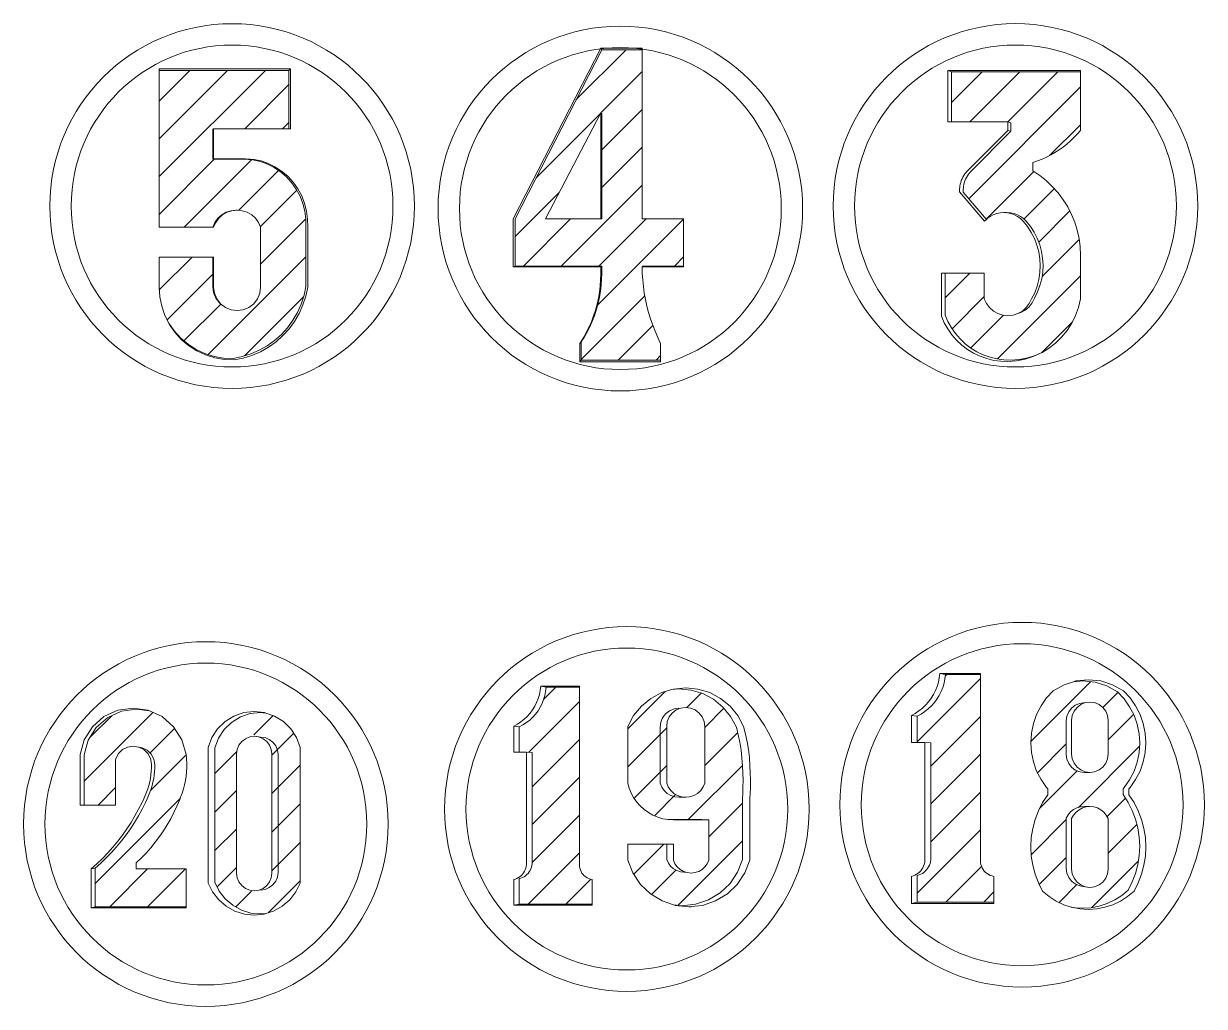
# Model space of a CAD drawing. Header units: inches. Extents: x -241 to 4575, y -126 to 1063.
# Drawn here: x 750.5 to 801.4, y 669.4 to 711.8 of the extents above; entities that cross this region are included whole.
import ezdxf

# ---------------------------------------------------------------- set-up
doc = ezdxf.new("R2010")
doc.units = ezdxf.units.IN
doc.header["$MEASUREMENT"] = 0
pattern_1 = [(45, (81.5447, 1249.3247), (-0.8148213, 0.8148213), [])]
pattern_2 = [(45, (81.5447, 1249.3247), (-0.8148213, 0.8148213), [])]

msp = doc.modelspace()

# ---------------------------------------------------------------- hatches: boundary and pattern name
at = {"lineweight": 20}
h = msp.add_hatch(dxfattribs=at)
h.set_pattern_fill('ANSI31', color=256, scale=9.218651)
h.set_pattern_definition(pattern_1)
h.paths.add_polyline_path([(777.204, 710.656), (775.462, 710.656), (771.724, 703.375), (771.724, 701.333), (775.462, 701.333), (775.463, 701.028), (775.457, 700.766), (775.438, 700.505), (775.407, 700.245), (775.363, 699.988), (775.307, 699.732), (775.238, 699.48), (775.157, 699.231), (775.064, 698.987), (774.959, 698.747), (774.843, 698.513), (774.715, 698.284), (774.577, 698.062), (774.577, 697.275), (777.999, 697.275), (777.999, 698.002), (777.875, 698.26), (777.76, 698.521), (777.657, 698.787), (777.563, 699.057), (777.48, 699.331), (777.408, 699.607), (777.347, 699.886), (777.296, 700.167), (777.256, 700.45), (777.228, 700.734), (777.21, 701.019), (777.203, 701.333), (778.992, 701.333), (778.992, 703.368), (777.204, 703.368)])
h.paths.add_polyline_path([(775.415, 707.938), (775.462, 707.901), (775.462, 703.375), (775.415, 703.368), (773.031, 703.368)], flags=16)
h = msp.add_hatch(dxfattribs=at)
h.set_pattern_fill('ANSI31', color=256, scale=9.218651)
h.set_pattern_definition(pattern_2)
h.paths.add_polyline_path([(762.088, 704.933), (761.856, 705.186), (761.593, 705.409), (761.306, 705.597), (760.997, 705.749), (760.729, 705.842), (760.417, 705.907), (760.048, 705.933), (758.693, 705.933), (758.693, 707.245), (761.978, 707.245), (761.978, 709.766), (756.378, 709.766), (756.378, 703.013), (758.693, 703.013), (758.783, 703.215), (758.912, 703.393), (759.076, 703.541), (759.267, 703.651), (759.477, 703.72), (759.719, 703.745), (759.964, 703.719), (760.176, 703.651), (760.369, 703.539), (760.534, 703.39), (760.665, 703.209), (760.756, 703.006), (760.756, 700.425), (760.721, 700.163), (760.62, 699.918), (760.459, 699.708), (760.249, 699.547), (760.005, 699.446), (759.742, 699.412), (759.48, 699.446), (759.235, 699.547), (759.005, 699.724), (758.827, 699.956), (758.727, 700.198), (758.693, 700.458), (758.693, 701.715), (756.378, 701.715), (756.378, 700.425), (756.406, 700.008), (756.489, 699.598), (756.611, 699.247), (756.798, 698.877), (757.032, 698.536), (757.31, 698.228), (757.626, 697.961), (757.974, 697.737), (758.35, 697.562), (758.745, 697.439), (759.154, 697.369), (759.568, 697.355), (759.954, 697.431), (760.33, 697.547), (760.692, 697.703), (761.036, 697.897), (761.356, 698.125), (761.651, 698.387), (761.916, 698.678), (762.149, 698.996), (762.346, 699.337), (762.507, 699.697), (762.628, 700.072), (762.708, 700.458), (762.708, 703.013), (762.707, 703.357), (762.663, 703.698), (762.578, 704.031), (762.453, 704.351), (762.288, 704.653)])
h = msp.add_hatch(dxfattribs=at)
h.set_pattern_fill('ANSI31', color=256, scale=9.218651)
h.set_pattern_definition(pattern_1)
h.paths.add_polyline_path([(796.098, 709.703), (790.535, 709.703), (790.535, 707.548), (792.961, 707.548), (793.093, 707.511), (793.093, 707.145), (791.377, 705.413), (791.27, 705.289), (791.223, 705.221), (791.181, 705.151), (791.144, 705.078), (791.112, 705.003), (791.086, 704.925), (791.065, 704.846), (791.049, 704.766), (791.035, 704.602), (791.036, 704.521), (792.044, 703.345), (792.077, 703.377), (792.204, 703.468), (792.341, 703.541), (792.488, 703.595), (792.64, 703.627), (792.795, 703.638), (792.929, 703.638), (793.083, 703.627), (793.234, 703.595), (793.379, 703.543), (793.515, 703.47), (793.64, 703.38), (793.751, 703.273), (793.938, 703.042), (794.101, 702.793), (794.236, 702.528), (794.344, 702.251), (794.421, 701.964), (794.469, 701.67), (794.486, 701.374), (794.471, 701.077), (794.426, 700.783), (794.351, 700.495), (794.245, 700.217), (794.112, 699.951), (794.017, 699.754), (793.884, 699.581), (793.719, 699.438), (793.528, 699.331), (793.401, 699.289), (793.191, 699.222), (792.971, 699.2), (792.752, 699.222), (792.541, 699.289), (792.349, 699.396), (792.182, 699.541), (792.048, 699.716), (791.952, 699.914), (791.952, 701.021), (790.267, 701.021), (790.267, 699.22), (790.387, 698.94), (790.535, 698.673), (790.71, 698.423), (790.91, 698.192), (791.132, 697.983), (791.375, 697.798), (791.636, 697.639), (791.911, 697.507), (792.199, 697.405), (792.495, 697.332), (792.798, 697.291), (793.103, 697.28), (793.47, 697.311), (793.832, 697.383), (794.183, 697.496), (794.442, 697.613), (794.721, 697.78), (795.016, 698.007), (795.284, 698.266), (795.52, 698.554), (795.722, 698.867), (795.887, 699.201), (796.013, 699.552), (796.098, 699.914), (796.098, 701.799), (796.082, 702.162), (796.036, 702.522), (795.958, 702.877), (795.851, 703.224), (795.715, 703.56), (795.55, 703.884), (795.358, 704.192), (795.141, 704.483), (794.899, 704.754), (794.635, 705.003), (794.351, 705.229), (794.049, 705.43), (794.049, 705.799), (794.247, 705.865), (794.442, 705.94), (794.632, 706.026), (794.819, 706.12), (795, 706.224), (795.176, 706.336), (795.347, 706.457), (795.511, 706.586), (795.668, 706.724), (795.819, 706.868), (795.962, 707.02), (796.098, 707.179)])
h = msp.add_hatch(dxfattribs=at)
h.set_pattern_fill('ANSI31', color=256, scale=9.218651)
h.set_pattern_definition(pattern_2)
h.paths.add_polyline_path([(792.212, 675.076), (792.139, 675.111), (792.071, 675.154), (792.008, 675.205), (791.951, 675.263), (791.902, 675.327), (791.861, 675.397), (791.828, 675.471), (791.805, 675.548), (791.79, 675.628), (791.785, 675.708), (791.785, 683.731), (790.28, 683.731), (790.258, 683.543), (790.219, 683.358), (790.165, 683.178), (790.095, 683.002), (790.011, 682.834), (789.912, 682.673), (789.799, 682.521), (789.674, 682.38), (789.537, 682.25), (789.389, 682.133), (789.231, 682.029), (789.065, 681.939), (789.065, 680.802), (789.393, 680.802), (789.643, 680.784), (789.643, 675.74), (789.632, 675.662), (789.614, 675.586), (789.587, 675.512), (789.553, 675.441), (789.511, 675.374), (789.463, 675.312), (789.409, 675.255), (789.349, 675.204), (789.283, 675.16), (789.214, 675.123), (789.141, 675.094), (789.065, 675.072), (789.065, 673.918), (792.368, 673.918), (792.368, 675.034), (792.289, 675.05)])
h = msp.add_hatch(dxfattribs=at)
h.set_pattern_fill('ANSI31', color=256, scale=9.218651)
h.set_pattern_definition(pattern_2)
h.paths.add_polyline_path([(774.905, 674.939), (774.835, 674.972), (774.77, 675.013), (774.71, 675.061), (774.656, 675.116), (774.609, 675.177), (774.57, 675.244), (774.539, 675.314), (774.516, 675.388), (774.503, 675.464), (774.498, 675.541), (774.498, 683.181), (773.064, 683.181), (773.043, 683.003), (773.006, 682.827), (772.955, 682.654), (772.888, 682.487), (772.808, 682.327), (772.713, 682.174), (772.606, 682.029), (772.487, 681.895), (772.356, 681.771), (772.215, 681.66), (772.065, 681.56), (771.907, 681.475), (771.907, 680.392), (772.22, 680.392), (772.457, 680.375), (772.457, 675.571), (772.447, 675.497), (772.429, 675.424), (772.404, 675.353), (772.372, 675.286), (772.332, 675.222), (772.286, 675.163), (772.234, 675.109), (772.177, 675.061), (772.115, 675.019), (772.049, 674.984), (771.979, 674.956), (771.907, 674.935), (771.907, 673.835), (775.053, 673.835), (775.053, 674.898), (774.978, 674.914)])
h = msp.add_hatch(dxfattribs=at)
h.set_pattern_fill('ANSI31', color=256, scale=9.218651)
h.set_pattern_definition(pattern_2)
h.paths.add_polyline_path([(797.934, 678.807), (797.982, 678.858), (798.218, 679.197), (798.407, 679.564), (798.544, 679.954), (798.627, 680.358), (798.655, 680.77), (798.627, 681.182), (798.544, 681.586), (798.407, 681.976), (798.218, 682.343), (797.982, 682.681), (797.701, 682.985), (797.237, 683.246), (796.729, 683.407), (796.199, 683.461), (795.798, 683.42), (795.389, 683.291), (794.92, 683.027), (794.637, 682.721), (794.399, 682.379), (794.208, 682.008), (794.07, 681.615), (793.985, 681.206), (793.957, 680.79), (793.985, 680.374), (794.07, 679.966), (794.208, 679.573), (794.399, 679.202), (794.637, 678.86), (794.685, 678.808), (794.685, 678.553), (794.468, 678.218), (794.287, 677.862), (794.144, 677.489), (794.04, 677.103), (793.978, 676.708), (793.957, 676.309), (793.978, 675.91), (794.04, 675.516), (794.144, 675.13), (794.287, 674.757), (794.468, 674.4), (794.745, 674.167), (795.049, 673.97), (795.376, 673.814), (795.691, 673.71), (795.841, 673.681), (796.199, 673.658), (796.557, 673.681), (796.909, 673.749), (797.25, 673.862), (797.574, 674.016), (797.875, 674.211), (798.149, 674.442), (798.329, 674.795), (798.47, 675.164), (798.573, 675.547), (798.634, 675.937), (798.655, 676.333), (798.634, 676.728), (798.573, 677.119), (798.47, 677.501), (798.329, 677.87), (798.149, 678.223), (797.934, 678.555)])
h.paths.add_polyline_path([(796.829, 677.981), (796.976, 677.905), (797.105, 677.802), (797.213, 677.677), (797.294, 677.533), (797.294, 675.347), (797.267, 675.144), (797.189, 674.954), (797.064, 674.79), (796.9, 674.665), (796.71, 674.587), (796.507, 674.56), (796.303, 674.587), (796.065, 674.627), (795.877, 674.705), (795.716, 674.829), (795.592, 674.99), (795.514, 675.178), (795.487, 675.38), (795.487, 677.545), (795.568, 677.687), (795.675, 677.811), (795.803, 677.913), (795.948, 677.988), (796.105, 678.034), (796.267, 678.05), (796.507, 678.043), (796.671, 678.028)], flags=16)
h.paths.add_polyline_path([(796.71, 679.541), (796.507, 679.515), (796.267, 679.507), (796.065, 679.533), (795.877, 679.611), (795.716, 679.735), (795.592, 679.897), (795.514, 680.085), (795.487, 680.287), (795.487, 681.73), (795.514, 681.932), (795.592, 682.12), (795.716, 682.281), (795.877, 682.405), (796.065, 682.483), (796.303, 682.52), (796.507, 682.547), (796.71, 682.52), (796.9, 682.442), (797.064, 682.316), (797.189, 682.153), (797.267, 681.963), (797.294, 681.759), (797.294, 680.302), (797.267, 680.098), (797.189, 679.908), (797.064, 679.745), (796.9, 679.62)], flags=16)
h = msp.add_hatch(dxfattribs=at)
h.set_pattern_fill('ANSI31', color=256, scale=9.218651)
h.set_pattern_definition(pattern_2)
h.paths.add_polyline_path([(781.534, 678.441), (781.541, 678.565), (781.55, 678.87), (781.551, 679.175), (781.545, 679.481), (781.532, 679.786), (781.507, 680.144), (781.468, 680.478), (781.415, 680.81), (781.346, 681.139), (781.263, 681.465), (781.015, 681.927), (780.681, 682.332), (780.275, 682.664), (779.813, 682.911), (779.311, 683.063), (778.789, 683.114), (778.474, 683.083), (778.046, 682.953), (777.579, 682.704), (777.169, 682.369), (776.832, 681.96), (776.582, 681.493), (776.582, 679.057), (776.642, 678.837), (776.727, 678.626), (776.836, 678.426), (776.966, 678.239), (777.116, 678.068), (777.285, 677.915), (777.47, 677.782), (777.669, 677.671), (777.879, 677.583), (778.098, 677.52), (778.323, 677.481), (778.359, 677.479), (779.776, 677.479), (780.077, 677.468), (780.077, 675.733), (780.009, 675.58), (779.91, 675.444), (779.785, 675.332), (779.64, 675.248), (779.481, 675.196), (779.314, 675.178), (779.147, 675.196), (778.855, 675.229), (778.697, 675.28), (778.553, 675.363), (778.429, 675.475), (778.332, 675.609), (778.264, 675.761), (778.264, 676.427), (776.582, 676.427), (776.582, 675.733), (776.799, 675.182), (777.13, 674.69), (777.559, 674.282), (778.066, 673.975), (778.56, 673.808), (778.924, 673.768), (779.508, 673.832), (780.064, 674.02), (780.566, 674.323), (780.991, 674.728), (781.319, 675.215), (781.534, 675.761)])
h.paths.add_polyline_path([(779.726, 678.737), (779.593, 678.611), (779.435, 678.517), (779.262, 678.459), (779.08, 678.44), (778.897, 678.459), (778.724, 678.517), (778.566, 678.611), (778.433, 678.737), (778.329, 678.887), (778.26, 679.057), (778.26, 681.493), (778.288, 681.705), (778.37, 681.903), (778.5, 682.073), (778.67, 682.203), (778.867, 682.285), (779.08, 682.313), (779.292, 682.285), (779.489, 682.203), (779.659, 682.073), (779.789, 681.903), (779.871, 681.705), (779.899, 681.493), (779.899, 679.057), (779.83, 678.887)], flags=16)
h = msp.add_hatch(dxfattribs=at)
h.set_pattern_fill('ANSI31', color=256, scale=9.218651)
h.set_pattern_definition(pattern_2)
h.paths.add_polyline_path([(757.54, 675.359), (755.388, 675.359), (755.388, 675.612), (755.608, 675.822), (755.818, 676.04), (756.02, 676.267), (756.212, 676.502), (756.394, 676.745), (756.567, 676.995), (756.728, 677.252), (756.879, 677.515), (757.019, 677.785), (757.148, 678.059), (757.266, 678.339), (757.305, 678.448), (757.372, 678.624), (757.429, 678.803), (757.477, 678.984), (757.515, 679.168), (757.543, 679.353), (757.562, 679.54), (757.571, 679.727), (757.571, 679.915), (757.56, 680.102), (757.54, 680.288), (757.359, 680.923), (757.005, 681.481), (756.508, 681.916), (755.969, 682.164), (755.405, 682.245), (754.758, 682.152), (754.164, 681.878), (753.672, 681.448), (753.321, 680.896), (753.142, 680.267), (753.148, 679.613), (753.148, 678.109), (754.495, 678.109), (754.495, 680.087), (754.622, 680.325), (754.796, 680.495), (755.014, 680.604), (755.255, 680.641), (755.405, 680.616), (755.496, 680.604), (755.5, 680.602), (755.643, 680.579), (755.859, 680.471), (756.032, 680.303), (756.145, 680.09), (756.188, 679.853), (756.188, 679.7), (756.181, 679.547), (756.167, 679.396), (756.145, 679.244), (756.115, 679.095), (756.079, 678.946), (756.035, 678.8), (755.985, 678.656), (755.927, 678.515), (755.863, 678.376), (755.792, 678.218), (755.645, 677.926), (755.487, 677.64), (755.319, 677.36), (755.14, 677.087), (754.952, 676.82), (754.753, 676.561), (754.545, 676.309), (754.327, 676.066), (754.101, 675.83), (753.866, 675.603), (753.623, 675.386), (753.623, 673.721), (757.54, 673.721)])
h = msp.add_hatch(dxfattribs=at)
h.set_pattern_fill('ANSI31', color=256, scale=9.393641)
h.set_pattern_definition([(45, (67.2631, 1259.9417), (-0.8302884, 0.8302884), [])])
h.paths.add_polyline_path([(758.786, 680.566), (758.786, 674.777), (758.973, 674.397), (759.233, 674.062), (759.555, 673.786), (759.925, 673.581), (760.33, 673.454), (760.751, 673.412), (760.983, 673.435), (761.314, 673.539), (761.688, 673.746), (762.013, 674.024), (762.275, 674.362), (762.464, 674.746), (762.464, 680.592), (762.307, 681.014), (762.061, 681.392), (761.738, 681.707), (761.354, 681.943), (760.977, 682.073), (760.751, 682.098), (760.308, 682.049), (759.885, 681.904), (759.505, 681.67), (759.186, 681.358), (758.942, 680.984)])
h.paths.add_polyline_path([(761.242, 674.807), (760.594, 674.309), (759.788, 674.643), (759.718, 675.174), (759.718, 680.675), (760.366, 681.172), (760.666, 681.048), (761.007, 681.009), (761.242, 680.442)], flags=16)

# ---------------------------------------------------------------- linework, layer by layer
for p, q in [((775.462, 710.656), (777.204, 710.656)), ((761.978, 709.766), (761.978, 707.245)), ((790.379, 709.762), (790.379, 707.548)), ((790.535, 709.703), (790.535, 707.548)), ((775.415, 703.368), (775.415, 707.938)), ((758.728, 707.245), (758.728, 705.955)), ((790.379, 707.548), (790.535, 707.548)), ((790.535, 707.548), (792.961, 707.548)), ((792.961, 707.548), (793.093, 707.511)), ((793.093, 707.511), (793.093, 707.145)), ((759.742, 703.743), (759.964, 703.719)), ((759.964, 703.719), (760.176, 703.651)), ((760.176, 703.651), (760.369, 703.539)), ((760.369, 703.539), (760.534, 703.39)), ((756.378, 703.013), (758.693, 703.013)), ((760.534, 703.39), (760.665, 703.209)), ((760.665, 703.209), (760.756, 703.006)), ((760.756, 703.006), (760.756, 700.425)), ((760.721, 700.163), (760.62, 699.918)), ((760.756, 700.425), (760.721, 700.163)), ((759.235, 699.547), (759.025, 699.708)), ((759.48, 699.446), (759.235, 699.547)), ((759.742, 699.412), (759.48, 699.446)), ((760.005, 699.446), (759.742, 699.412)), ((760.249, 699.547), (760.005, 699.446)), ((760.459, 699.708), (760.249, 699.547)), ((760.62, 699.918), (760.459, 699.708)), ((793.401, 699.289), (793.191, 699.222)), ((789.065, 681.939), (789.065, 680.802)), ((771.907, 681.475), (771.907, 680.392)), ((796.507, 678.043), (796.342, 678.028)), ((796.342, 678.028), (796.184, 677.981)), ((771.907, 673.835), (775.053, 673.835)), ((789.065, 673.918), (792.368, 673.918))]:
    msp.add_line(p, q, dxfattribs=at)
for points in [[(771.64, 701.305), (771.64, 703.368), (775.415, 710.72)], [(777.204, 701.305), (778.992, 701.305), (778.992, 701.333), (778.992, 703.368), (777.204, 703.368), (777.204, 710.656), (777.204, 710.72), (775.415, 710.72), (775.462, 710.656), (771.724, 703.375), (771.724, 701.333)], [(762.046, 709.825), (756.378, 709.825), (756.378, 709.766)], [(758.728, 703.006), (756.378, 703.006), (756.378, 703.013), (756.378, 709.766), (761.978, 709.766), (762.046, 709.825), (762.046, 707.245), (761.978, 707.245), (758.728, 707.245), (758.693, 707.211), (758.693, 705.933), (758.728, 705.955), (760.097, 705.955), (760.47, 705.929), (760.785, 705.862), (761.055, 705.769), (761.367, 705.615), (761.657, 705.425), (761.922, 705.2), (762.157, 704.945), (762.359, 704.662)], [(795.016, 698.007), (795.284, 698.266), (795.52, 698.554), (795.722, 698.867), (795.887, 699.201), (796.013, 699.552), (796.098, 699.914), (796.098, 701.799), (796.082, 702.162), (796.036, 702.522), (795.958, 702.877), (795.851, 703.224), (795.715, 703.56), (795.55, 703.884), (795.358, 704.192), (795.141, 704.483), (794.899, 704.754), (794.635, 705.003), (794.351, 705.229), (794.049, 705.43), (794.049, 705.799), (794.247, 705.865), (794.442, 705.94), (794.632, 706.026), (794.819, 706.12), (795, 706.224), (795.176, 706.336), (795.347, 706.457), (795.511, 706.586), (795.668, 706.724), (795.819, 706.868), (795.962, 707.02), (796.098, 707.179), (796.098, 709.703)], [(792.961, 707.179), (791.228, 705.43), (791.12, 705.305), (791.073, 705.237), (791.031, 705.166), (790.993, 705.092), (790.961, 705.016), (790.934, 704.937), (790.913, 704.857), (790.897, 704.776), (790.883, 704.612), (790.884, 704.529), (791.965, 703.269), (792.044, 703.345), (792.077, 703.377), (792.204, 703.468), (792.341, 703.541), (792.488, 703.595), (792.64, 703.627), (792.795, 703.638)], [(792.961, 707.548), (792.961, 707.179), (793.093, 707.145), (791.377, 705.413), (791.27, 705.289), (791.223, 705.221), (791.181, 705.151), (791.144, 705.078), (791.112, 705.003), (791.086, 704.925), (791.065, 704.846), (791.049, 704.766), (791.035, 704.602), (791.036, 704.521), (792.044, 703.345)], [(758.693, 705.933), (760.048, 705.933), (760.417, 705.907), (760.729, 705.842), (760.997, 705.749), (761.306, 705.597), (761.593, 705.409), (761.856, 705.186), (762.088, 704.933), (762.288, 704.653), (762.453, 704.351), (762.578, 704.031), (762.663, 703.698), (762.707, 703.357), (762.708, 703.013), (762.708, 700.458), (762.628, 700.072), (762.507, 699.697), (762.346, 699.337), (762.149, 698.996), (761.916, 698.678), (761.651, 698.387), (761.356, 698.125), (761.036, 697.897), (760.692, 697.703), (760.33, 697.547), (759.954, 697.431), (759.568, 697.355), (759.154, 697.369), (758.745, 697.439), (758.35, 697.562), (757.974, 697.737), (757.626, 697.961), (757.31, 698.228), (757.032, 698.536), (756.798, 698.877), (756.611, 699.247)], [(756.489, 699.598), (756.611, 699.247), (756.626, 699.203), (756.815, 698.829), (757.051, 698.484), (757.332, 698.174), (757.651, 697.904), (758.003, 697.678), (758.382, 697.502), (758.781, 697.377), (759.194, 697.307), (759.612, 697.292), (760.002, 697.369), (760.382, 697.486), (760.748, 697.644), (761.094, 697.839), (761.418, 698.07), (761.716, 698.334), (761.983, 698.628), (762.218, 698.949), (762.418, 699.294), (762.58, 699.657), (762.702, 700.036), (762.783, 700.425), (762.783, 703.006), (762.782, 703.353), (762.738, 703.697), (762.652, 704.034), (762.525, 704.357), (762.359, 704.662)], [(758.864, 699.918), (758.763, 700.163), (758.728, 700.425), (758.728, 701.715), (758.693, 701.715), (756.378, 701.715), (756.378, 700.425), (756.406, 700.008), (756.489, 699.598)], [(758.864, 699.918), (759.025, 699.708), (758.987, 699.748), (758.827, 699.956), (758.727, 700.198), (758.693, 700.458), (758.693, 701.715)], [(775.415, 701.305), (771.64, 701.305), (771.724, 701.333), (775.462, 701.333)], [(778.992, 701.333), (777.233, 701.333), (777.204, 701.305), (777.21, 701.019), (777.228, 700.734), (777.256, 700.45), (777.296, 700.167), (777.347, 699.886), (777.408, 699.607), (777.48, 699.331), (777.563, 699.057), (777.657, 698.787), (777.76, 698.521), (777.875, 698.26), (777.999, 698.002), (777.999, 697.275), (777.999, 697.207), (774.521, 697.207), (774.521, 698.002), (774.661, 698.226), (774.79, 698.457), (774.907, 698.694), (775.013, 698.936), (775.107, 699.183), (775.189, 699.434), (775.258, 699.689), (775.315, 699.946), (775.359, 700.207), (775.391, 700.469), (775.41, 700.733), (775.416, 700.997)], [(775.416, 700.997), (775.415, 701.305), (775.462, 701.333), (775.463, 701.028), (775.457, 700.766), (775.438, 700.505), (775.407, 700.245), (775.363, 699.988), (775.307, 699.732), (775.238, 699.48), (775.157, 699.231), (775.064, 698.987), (774.959, 698.747), (774.843, 698.513), (774.715, 698.284), (774.577, 698.062), (774.577, 697.275)], [(793.191, 699.222), (792.971, 699.2), (792.752, 699.222), (792.541, 699.289), (792.349, 699.396), (792.182, 699.541), (792.048, 699.716), (791.952, 699.914), (791.952, 701.021), (790.267, 701.021), (790.107, 701.021), (790.107, 699.177), (790.228, 698.893), (790.378, 698.624), (790.555, 698.371), (790.757, 698.138), (790.981, 697.927), (791.227, 697.74), (791.49, 697.579), (791.768, 697.447), (792.058, 697.343), (792.358, 697.27), (792.663, 697.228), (792.971, 697.217), (793.342, 697.248), (793.708, 697.321), (794.062, 697.435), (794.401, 697.589), (794.442, 697.613), (794.721, 697.78), (795.016, 698.007)], [(790.267, 701.021), (790.267, 699.22), (790.387, 698.94), (790.535, 698.673), (790.71, 698.423), (790.91, 698.192), (791.132, 697.983), (791.375, 697.798), (791.636, 697.639), (791.911, 697.507), (792.199, 697.405), (792.495, 697.332), (792.798, 697.291), (793.103, 697.28), (793.47, 697.311), (793.832, 697.383), (794.183, 697.496), (794.442, 697.613)], [(774.521, 697.207), (774.577, 697.275), (777.999, 697.275)], [(788.81, 673.868), (792.368, 673.868), (792.368, 673.918), (792.368, 675.034), (792.289, 675.05), (792.212, 675.076), (792.139, 675.111), (792.071, 675.154), (792.008, 675.205), (791.951, 675.263), (791.902, 675.327), (791.861, 675.397), (791.828, 675.471), (791.805, 675.548), (791.79, 675.628), (791.785, 675.708), (791.785, 683.731), (791.785, 683.778), (790.037, 683.778), (790.014, 683.588), (789.976, 683.402), (789.921, 683.219), (789.85, 683.042), (789.765, 682.872), (789.665, 682.709), (789.551, 682.556), (789.424, 682.414), (789.286, 682.283), (789.137, 682.164), (788.978, 682.059), (788.81, 681.968), (788.81, 680.802), (789.065, 680.802), (789.393, 680.802), (789.393, 675.708), (789.383, 675.63), (789.364, 675.552), (789.337, 675.478), (789.302, 675.406), (789.261, 675.339), (789.212, 675.276), (789.157, 675.219), (789.096, 675.167), (789.03, 675.123), (788.96, 675.086), (788.887, 675.056), (788.81, 675.034), (788.81, 673.868), (789.065, 673.918), (789.065, 675.072), (789.141, 675.094), (789.214, 675.123), (789.283, 675.16), (789.349, 675.204), (789.409, 675.255), (789.463, 675.312), (789.511, 675.374), (789.553, 675.441), (789.587, 675.512), (789.614, 675.586), (789.632, 675.662), (789.643, 675.74), (789.643, 680.784), (789.393, 680.802)], [(788.81, 681.968), (789.065, 681.939), (789.231, 682.029), (789.389, 682.133), (789.537, 682.25), (789.674, 682.38), (789.799, 682.521), (789.912, 682.673), (790.011, 682.834), (790.095, 683.002), (790.165, 683.178), (790.219, 683.358), (790.258, 683.543), (790.28, 683.731)], [(790.037, 683.778), (790.28, 683.731), (791.785, 683.731)], [(771.664, 673.788), (775.053, 673.788), (775.053, 673.835), (775.053, 674.898), (774.978, 674.914), (774.905, 674.939), (774.835, 674.972), (774.77, 675.013), (774.71, 675.061), (774.656, 675.116), (774.609, 675.177), (774.57, 675.244), (774.539, 675.314), (774.516, 675.388), (774.503, 675.464), (774.498, 675.541), (774.498, 683.181), (774.498, 683.226), (772.832, 683.226), (772.811, 683.045), (772.774, 682.868), (772.722, 682.694), (772.655, 682.525), (772.573, 682.363), (772.478, 682.208), (772.37, 682.063), (772.249, 681.927), (772.118, 681.802), (771.975, 681.689), (771.824, 681.589), (771.664, 681.502), (771.664, 680.392), (771.907, 680.392), (772.22, 680.392), (772.22, 675.541), (772.209, 675.466), (772.192, 675.392), (772.166, 675.321), (772.133, 675.253), (772.093, 675.189), (772.047, 675.129), (771.995, 675.074), (771.937, 675.026), (771.874, 674.983), (771.807, 674.948), (771.737, 674.919), (771.664, 674.898), (771.664, 673.788), (771.907, 673.835), (771.907, 674.935), (771.979, 674.956), (772.049, 674.984), (772.115, 675.019), (772.177, 675.061), (772.234, 675.109), (772.286, 675.163), (772.332, 675.222), (772.372, 675.286), (772.404, 675.353), (772.429, 675.424), (772.447, 675.497), (772.457, 675.571), (772.457, 680.375), (772.22, 680.392)], [(771.664, 681.502), (771.907, 681.475), (772.065, 681.56), (772.215, 681.66), (772.356, 681.771), (772.487, 681.895), (772.606, 682.029), (772.713, 682.174), (772.808, 682.327), (772.888, 682.487), (772.955, 682.654), (773.006, 682.827), (773.043, 683.003), (773.064, 683.181)], [(772.832, 683.226), (773.064, 683.181), (774.498, 683.181)], [(778.046, 682.953), (778.474, 683.083), (778.553, 683.107), (779.08, 683.159), (779.607, 683.107), (780.114, 682.953), (780.581, 682.704), (780.991, 682.369), (781.327, 681.96), (781.578, 681.493), (781.662, 681.164), (781.732, 680.832), (781.786, 680.496), (781.825, 680.159), (781.85, 679.798), (781.864, 679.49), (781.87, 679.181), (781.868, 678.873), (781.859, 678.565), (781.852, 678.44), (781.852, 675.733), (781.635, 675.182), (781.304, 674.69), (780.875, 674.282), (780.367, 673.975), (779.806, 673.785), (779.314, 673.731)], [(794.685, 678.553), (794.685, 678.808), (794.637, 678.86), (794.399, 679.202), (794.208, 679.573), (794.07, 679.966), (793.985, 680.374), (793.957, 680.79), (793.985, 681.206), (794.07, 681.615), (794.208, 682.008), (794.399, 682.379), (794.637, 682.721), (794.92, 683.027), (795.389, 683.291), (795.798, 683.42), (795.902, 683.453)], [(795.691, 673.71), (795.841, 673.681), (796.199, 673.658), (796.557, 673.681), (796.909, 673.749), (797.25, 673.862), (797.574, 674.016), (797.875, 674.211), (798.149, 674.442), (798.329, 674.795), (798.47, 675.164), (798.573, 675.547), (798.634, 675.937), (798.655, 676.333), (798.634, 676.728), (798.573, 677.119), (798.47, 677.501), (798.329, 677.87), (798.149, 678.223), (797.934, 678.555), (797.934, 678.807), (797.982, 678.858), (798.218, 679.197), (798.407, 679.564), (798.544, 679.954), (798.627, 680.358), (798.655, 680.77), (798.627, 681.182), (798.544, 681.586), (798.407, 681.976), (798.218, 682.343), (797.982, 682.681), (797.701, 682.985), (797.237, 683.246), (796.729, 683.407), (796.199, 683.461), (795.798, 683.42)], [(798.19, 678.553), (798.19, 678.808), (798.238, 678.86), (798.476, 679.202), (798.667, 679.573), (798.805, 679.966), (798.89, 680.374), (798.918, 680.79), (798.89, 681.206), (798.805, 681.615), (798.667, 682.008), (798.476, 682.379), (798.238, 682.721), (797.955, 683.027), (797.486, 683.291), (796.973, 683.453), (796.438, 683.508), (795.902, 683.453)], [(778.046, 682.953), (777.579, 682.704), (777.169, 682.369), (776.832, 681.96), (776.582, 681.493), (776.582, 679.057), (776.642, 678.837), (776.727, 678.626), (776.836, 678.426), (776.966, 678.239), (777.116, 678.068), (777.285, 677.915), (777.47, 677.782), (777.669, 677.671), (777.879, 677.583), (778.098, 677.52), (778.323, 677.481), (778.359, 677.479), (778.55, 677.468), (780.077, 677.468)], [(778.56, 673.808), (778.924, 673.768), (779.508, 673.832), (780.064, 674.02), (780.566, 674.323), (780.991, 674.728), (781.319, 675.215), (781.534, 675.761), (781.534, 678.441), (781.541, 678.565), (781.55, 678.87), (781.551, 679.175), (781.545, 679.481), (781.532, 679.786), (781.507, 680.144), (781.468, 680.478), (781.415, 680.81), (781.346, 681.139), (781.263, 681.465), (781.015, 681.927), (780.681, 682.332), (780.275, 682.664), (779.813, 682.911), (779.311, 683.063), (778.789, 683.114), (778.474, 683.083)], [(752.976, 678.109), (752.976, 679.628), (752.97, 680.288), (753.151, 680.923), (753.505, 681.481), (754.002, 681.916), (754.602, 682.191), (755.255, 682.286), (755.908, 682.191), (755.969, 682.164), (756.508, 681.916), (757.005, 681.481), (757.359, 680.923), (757.54, 680.288), (757.56, 680.102), (757.571, 679.915), (757.571, 679.727), (757.562, 679.54), (757.543, 679.353), (757.515, 679.168), (757.477, 678.984), (757.429, 678.803), (757.372, 678.624), (757.305, 678.448), (757.266, 678.339), (757.148, 678.059), (757.019, 677.785), (756.879, 677.515), (756.728, 677.252), (756.567, 676.995), (756.394, 676.745), (756.212, 676.502), (756.02, 676.267), (755.818, 676.04), (755.608, 675.822), (755.388, 675.612), (755.388, 675.359), (757.54, 675.359), (757.54, 673.721), (757.54, 673.678), (753.455, 673.678)], [(753.148, 678.109), (753.148, 679.613), (753.142, 680.267), (753.321, 680.896), (753.672, 681.448), (754.164, 681.878), (754.758, 682.152), (755.405, 682.245), (755.969, 682.164)], [(778.789, 682.276), (778.578, 682.249), (778.383, 682.168), (778.215, 682.039), (778.086, 681.871), (778.004, 681.675), (777.977, 681.465), (777.977, 679.052), (778.045, 678.884), (778.148, 678.735), (778.28, 678.611), (778.436, 678.518), (778.608, 678.461), (778.789, 678.441), (779.08, 678.44), (779.262, 678.459), (779.435, 678.517), (779.593, 678.611), (779.726, 678.737), (779.83, 678.887), (779.899, 679.057), (779.899, 681.493)], [(779.899, 681.493), (779.871, 681.705), (779.789, 681.903), (779.659, 682.073), (779.489, 682.203), (779.292, 682.285), (779.08, 682.313), (778.867, 682.285), (778.67, 682.203), (778.5, 682.073), (778.37, 681.903), (778.288, 681.705), (778.26, 681.493), (778.26, 679.057), (778.329, 678.887), (778.433, 678.737), (778.566, 678.611), (778.724, 678.517), (778.897, 678.459), (779.08, 678.44)], [(796.303, 682.52), (796.113, 682.442), (795.95, 682.316), (795.824, 682.153), (795.746, 681.963), (795.719, 681.759), (795.719, 680.302), (795.746, 680.098), (795.824, 679.908), (795.95, 679.745), (796.113, 679.62), (796.303, 679.541), (796.507, 679.515)], [(760.983, 673.435), (760.751, 673.412), (760.33, 673.454), (759.925, 673.581), (759.555, 673.786), (759.233, 674.062), (758.973, 674.397), (758.786, 674.777), (758.786, 680.566), (758.942, 680.984), (759.186, 681.358), (759.505, 681.67), (759.885, 681.904), (760.308, 682.049), (760.751, 682.098), (760.977, 682.073)], [(752.976, 678.109), (753.148, 678.109), (754.495, 678.109), (754.495, 680.042), (754.508, 680.109), (754.622, 680.325), (754.796, 680.495), (755.014, 680.604), (755.255, 680.641), (755.405, 680.616), (755.496, 680.604), (755.5, 680.602)], [(755.888, 680.325), (755.714, 680.495), (755.5, 680.602), (755.643, 680.579), (755.859, 680.471), (756.032, 680.303), (756.145, 680.09), (756.188, 679.853), (756.188, 679.7), (756.181, 679.547), (756.167, 679.396), (756.145, 679.244), (756.115, 679.095), (756.079, 678.946), (756.035, 678.8), (755.985, 678.656), (755.927, 678.515), (755.863, 678.376), (755.792, 678.218), (755.645, 677.926), (755.487, 677.64), (755.319, 677.36), (755.14, 677.087), (754.952, 676.82), (754.753, 676.561), (754.545, 676.309), (754.327, 676.066), (754.101, 675.83), (753.866, 675.603), (753.623, 675.386)], [(760.751, 674.446), (760.947, 674.472), (761.129, 674.547), (761.285, 674.667), (761.405, 674.823), (761.48, 675.005), (761.506, 675.201), (761.506, 680.284), (761.48, 680.479), (761.405, 680.661), (761.285, 680.818), (761.129, 680.937), (760.947, 681.013), (760.751, 681.039), (760.48, 681.07), (760.283, 681.044), (760.099, 680.967), (759.941, 680.846), (759.82, 680.689), (759.744, 680.505), (759.718, 680.308), (759.718, 675.174)], [(759.718, 675.174), (759.744, 674.977), (759.82, 674.793), (759.941, 674.636), (760.099, 674.514), (760.283, 674.438), (760.48, 674.412), (760.677, 674.438), (760.861, 674.514), (761.019, 674.636), (761.14, 674.793), (761.216, 674.977), (761.242, 675.174), (761.242, 680.308), (761.216, 680.505), (761.14, 680.689), (761.019, 680.846), (760.861, 680.967), (760.677, 681.044), (760.48, 681.07)], [(755.888, 680.325), (756.002, 680.109), (756.046, 679.87), (756.046, 679.716), (756.039, 679.562), (756.024, 679.408), (756.002, 679.256), (755.973, 679.104), (755.936, 678.955), (755.892, 678.807), (755.841, 678.661), (755.783, 678.519), (755.718, 678.379), (755.646, 678.219), (755.497, 677.924), (755.338, 677.635), (755.168, 677.353), (754.988, 677.077), (754.797, 676.807), (754.597, 676.546), (754.386, 676.291), (754.167, 676.045), (753.938, 675.808), (753.701, 675.579), (753.455, 675.359), (753.455, 673.678), (753.623, 673.721), (757.54, 673.721)], [(794.685, 678.553), (794.468, 678.218), (794.287, 677.862), (794.144, 677.489), (794.04, 677.103), (793.978, 676.708), (793.957, 676.309), (793.978, 675.91), (794.04, 675.516), (794.144, 675.13), (794.287, 674.757), (794.468, 674.4), (794.745, 674.167), (795.049, 673.97), (795.376, 673.814), (795.691, 673.71), (795.72, 673.7)], [(795.72, 673.7), (796.076, 673.632), (796.438, 673.608), (796.799, 673.632), (797.155, 673.7), (797.499, 673.814), (797.826, 673.97), (798.13, 674.167), (798.407, 674.4), (798.588, 674.757), (798.731, 675.13), (798.835, 675.516), (798.897, 675.91), (798.918, 676.309), (798.897, 676.708), (798.835, 677.103), (798.731, 677.489), (798.588, 677.862), (798.407, 678.218), (798.19, 678.553)], [(796.184, 677.981), (796.037, 677.905), (795.908, 677.802), (795.801, 677.677), (795.719, 677.533), (795.719, 675.347), (795.746, 675.144), (795.824, 674.954), (795.95, 674.79), (796.113, 674.665), (796.303, 674.587)], [(779.314, 675.178), (779.481, 675.196), (779.64, 675.248), (779.785, 675.332), (779.91, 675.444), (780.009, 675.58), (780.077, 675.733), (780.077, 677.468), (779.776, 677.479), (778.359, 677.479)], [(779.217, 673.721), (778.628, 673.785), (778.56, 673.808), (778.066, 673.975), (777.559, 674.282), (777.13, 674.69), (776.799, 675.182), (776.582, 675.733), (776.582, 676.427), (778.264, 676.427), (778.55, 676.427), (778.55, 675.733), (778.618, 675.58), (778.717, 675.444), (778.842, 675.332), (778.987, 675.248), (779.147, 675.196)], [(779.314, 675.178), (779.147, 675.196), (778.855, 675.229), (778.697, 675.28), (778.553, 675.363), (778.429, 675.475), (778.332, 675.609), (778.264, 675.761), (778.264, 676.427)], [(753.455, 675.359), (753.623, 675.386), (753.623, 673.721)]]:
    msp.add_lwpolyline(points, dxfattribs=at)
for points in [[(790.535, 709.703), (796.098, 709.703), (796.098, 709.762), (790.379, 709.762)], [(773.031, 703.368), (775.415, 707.938), (775.462, 707.901), (775.462, 703.375), (775.415, 703.368)], [(758.728, 703.006), (758.819, 703.209), (758.95, 703.39), (759.115, 703.539), (759.308, 703.651), (759.52, 703.719), (759.742, 703.743), (759.697, 703.743), (759.477, 703.72), (759.267, 703.651), (759.076, 703.541), (758.912, 703.393), (758.783, 703.215), (758.693, 703.013)], [(793.083, 703.627), (792.929, 703.638), (792.795, 703.638), (792.951, 703.627), (793.103, 703.595), (793.25, 703.541), (793.387, 703.468), (793.513, 703.377), (793.626, 703.269), (793.815, 703.036), (793.979, 702.784), (794.116, 702.517), (794.224, 702.237), (794.303, 701.947), (794.351, 701.651), (794.368, 701.351), (794.353, 701.051), (794.308, 700.754), (794.231, 700.464), (794.125, 700.183), (793.99, 699.914), (793.894, 699.716), (793.76, 699.541), (793.594, 699.396), (793.401, 699.289), (793.528, 699.331), (793.719, 699.438), (793.884, 699.581), (794.017, 699.754), (794.112, 699.951), (794.245, 700.217), (794.351, 700.495), (794.426, 700.783), (794.471, 701.077), (794.486, 701.374), (794.469, 701.67), (794.421, 701.964), (794.344, 702.251), (794.236, 702.528), (794.101, 702.793), (793.938, 703.042), (793.751, 703.273), (793.64, 703.38), (793.515, 703.47), (793.379, 703.543), (793.234, 703.595)], [(762.013, 674.024), (761.688, 673.746), (761.314, 673.539), (760.983, 673.435), (760.905, 673.411), (760.48, 673.368), (760.054, 673.411), (759.646, 673.539), (759.272, 673.746), (758.947, 674.024), (758.684, 674.362), (758.495, 674.746), (758.495, 680.592), (758.653, 681.014), (758.899, 681.392), (759.222, 681.707), (759.605, 681.943), (760.032, 682.09), (760.48, 682.139), (760.928, 682.09), (760.977, 682.073), (761.354, 681.943), (761.738, 681.707), (762.061, 681.392), (762.307, 681.014), (762.464, 680.592), (762.464, 674.746), (762.275, 674.362)], [(796.065, 679.533), (795.877, 679.611), (795.716, 679.735), (795.592, 679.897), (795.514, 680.085), (795.487, 680.287), (795.487, 681.73), (795.514, 681.932), (795.592, 682.12), (795.716, 682.281), (795.877, 682.405), (796.065, 682.483), (796.303, 682.52), (796.507, 682.547), (796.71, 682.52), (796.9, 682.442), (797.064, 682.316), (797.189, 682.153), (797.267, 681.963), (797.294, 681.759), (797.294, 680.302), (797.267, 680.098), (797.189, 679.908), (797.064, 679.745), (796.9, 679.62), (796.71, 679.541), (796.507, 679.515), (796.267, 679.507)], [(797.064, 674.79), (797.189, 674.954), (797.267, 675.144), (797.294, 675.347), (797.294, 677.533), (797.213, 677.677), (797.105, 677.802), (796.976, 677.905), (796.829, 677.981), (796.671, 678.028), (796.507, 678.043), (796.267, 678.05), (796.105, 678.034), (795.948, 677.988), (795.803, 677.913), (795.675, 677.811), (795.568, 677.687), (795.487, 677.545), (795.487, 675.38), (795.514, 675.178), (795.592, 674.99), (795.716, 674.829), (795.877, 674.705), (796.065, 674.627), (796.303, 674.587), (796.507, 674.56), (796.71, 674.587), (796.9, 674.665)], [(779.314, 673.721), (779.314, 673.731), (779.217, 673.721)]]:
    msp.add_lwpolyline(points, close=True, dxfattribs=at)
for centre, radius in [((759.525, 703.92), 7.858), ((776.263, 703.81), 7.858), ((793.297, 703.922), 7.858), ((759.525, 703.92), 6.936), ((776.263, 703.81), 6.936), ((793.297, 703.922), 6.936), ((776.543, 677.936), 7.858), ((793.583, 678.12), 7.858), ((758.395, 677.289), 7.858), ((776.543, 677.936), 6.936), ((793.583, 678.12), 6.936), ((758.395, 677.289), 6.936)]:
    msp.add_circle(centre, radius, dxfattribs=at)

doc.saveas('drawing.dxf')
